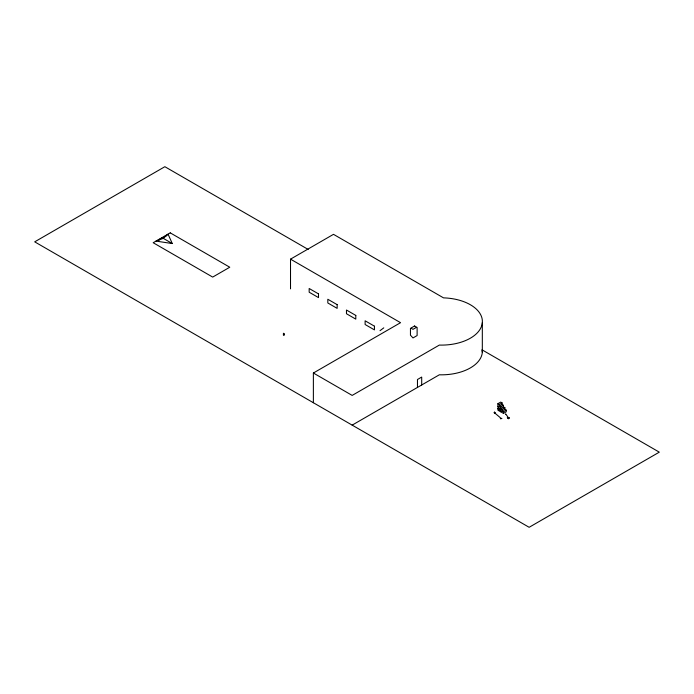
<?xml version="1.0" encoding="UTF-8"?>
<svg xmlns="http://www.w3.org/2000/svg" width="694" height="694" viewBox="0 0 694 694"><rect width="100%" height="100%" fill="white"/><g stroke="black" fill="none" stroke-linecap="round" stroke-linejoin="round"><path stroke-width="1.04" d="M283.594 334.17L283.36 333.892M283.855 334.274L283.447 333.97M283.768 334.187L284.15 333.588L284.072 335.462M495.403 413.537L500.331 417.719M505.796 414.188L505.779 414.162M283.534 334.083L283.516 333.233L283.395 335.133M159.637 239.734L160.262 238.97A2.403 1.388 0 0 1 163.298 238.363L168.052 234.138L172.277 243.551L155.985 241.104L163.298 238.363M508.589 418.17L509.439 417.597M508.181 418.135L507.271 417.571L507.687 417.406M380.008 330.691L383.773 327.854M290.517 288.869L290.517 259.148L333.493 234.338L443.527 297.865A40.937 23.639 0 0 1 482.321 322.684L482.321 352.396A40.937 23.639 0 0 1 439.345 374.795L352.17 425.127M313.376 402.728L313.376 373.016L400.551 322.684L290.517 259.148M416.253 327.455L413.008 329.329L411.325 328.366M504.885 409.356L504.885 407.742L502.083 409.356L502.083 410.969L504.885 409.356L506.282 410.163L506.282 411.776L503.488 413.39L500.686 411.776L500.686 410.163L499.29 407.742L497.893 406.936L497.893 403.708L500.686 402.095L502.083 402.902L502.083 404.515L499.29 406.129L499.29 404.515L502.083 402.902M497.893 406.936L498.448 406.615L498.448 408.228L499.845 409.035L499.845 410.648L501.25 411.455L500.686 411.776M499.845 410.648L499.29 410.969L497.893 410.163L497.893 408.549L498.448 408.228M500.686 406.936L503.488 405.322L503.488 406.936L500.686 408.549L500.686 406.936L499.29 406.129M494.779 412.626L494.206 412.835L494.44 412.158L494.779 412.765L494.44 412.158M497.893 408.549L499.29 409.356L499.845 409.035M494.544 412.357L494.779 412.765M494.666 412.427L494.206 412.696L494.909 412.965M502.083 410.969L503.488 411.776L506.282 410.163M157.816 240.419L158.31 240.237A6.68 3.86 0 0 0 160.262 238.97M165.675 236.255L164.348 236.611A7.938 4.58 0 0 0 166.864 235.197M500.799 418.317L501.927 418.387M308.197 249.45L164.86 166.699L34.7 241.842L529.14 527.301L659.3 452.158L481.957 349.776L482.321 352.396M502.083 404.515L503.488 405.322M497.893 403.708L499.29 404.515M503.488 406.936L504.885 407.742M500.686 408.549L502.083 409.356M162.014 237.626L172.277 243.551M313.376 373.016L352.17 395.415L439.345 345.074A40.937 23.639 0 0 0 482.321 322.684M508.277 417.502L509.266 418.43M500.287 418.456L500.929 418.924M507.626 418.083L508.52 418.82M507.895 416.929L505.64 413.945M503.488 411.776L503.488 413.39M499.29 409.356L499.29 410.969M421.7 384.979L421.7 377.068L417.467 379.514L417.467 387.426M170.256 232.863L153.183 242.727L212.694 277.088L229.766 267.225L170.256 232.863M414.578 325.989L410.458 328.366L410.458 335.193L413.008 337.935L417.12 335.549L417.12 327.455L414.578 325.989M318.494 293.874L309.168 288.496L309.168 292.209L318.494 297.596L318.494 293.874M337.145 304.649L327.82 299.261L327.82 302.974L337.145 308.362L337.145 304.649M355.796 315.414L346.471 310.027L346.471 313.74L355.796 319.127L355.796 315.414M374.448 326.18L365.122 320.802L365.122 324.514L374.448 329.893L374.448 326.18"/></g></svg>
